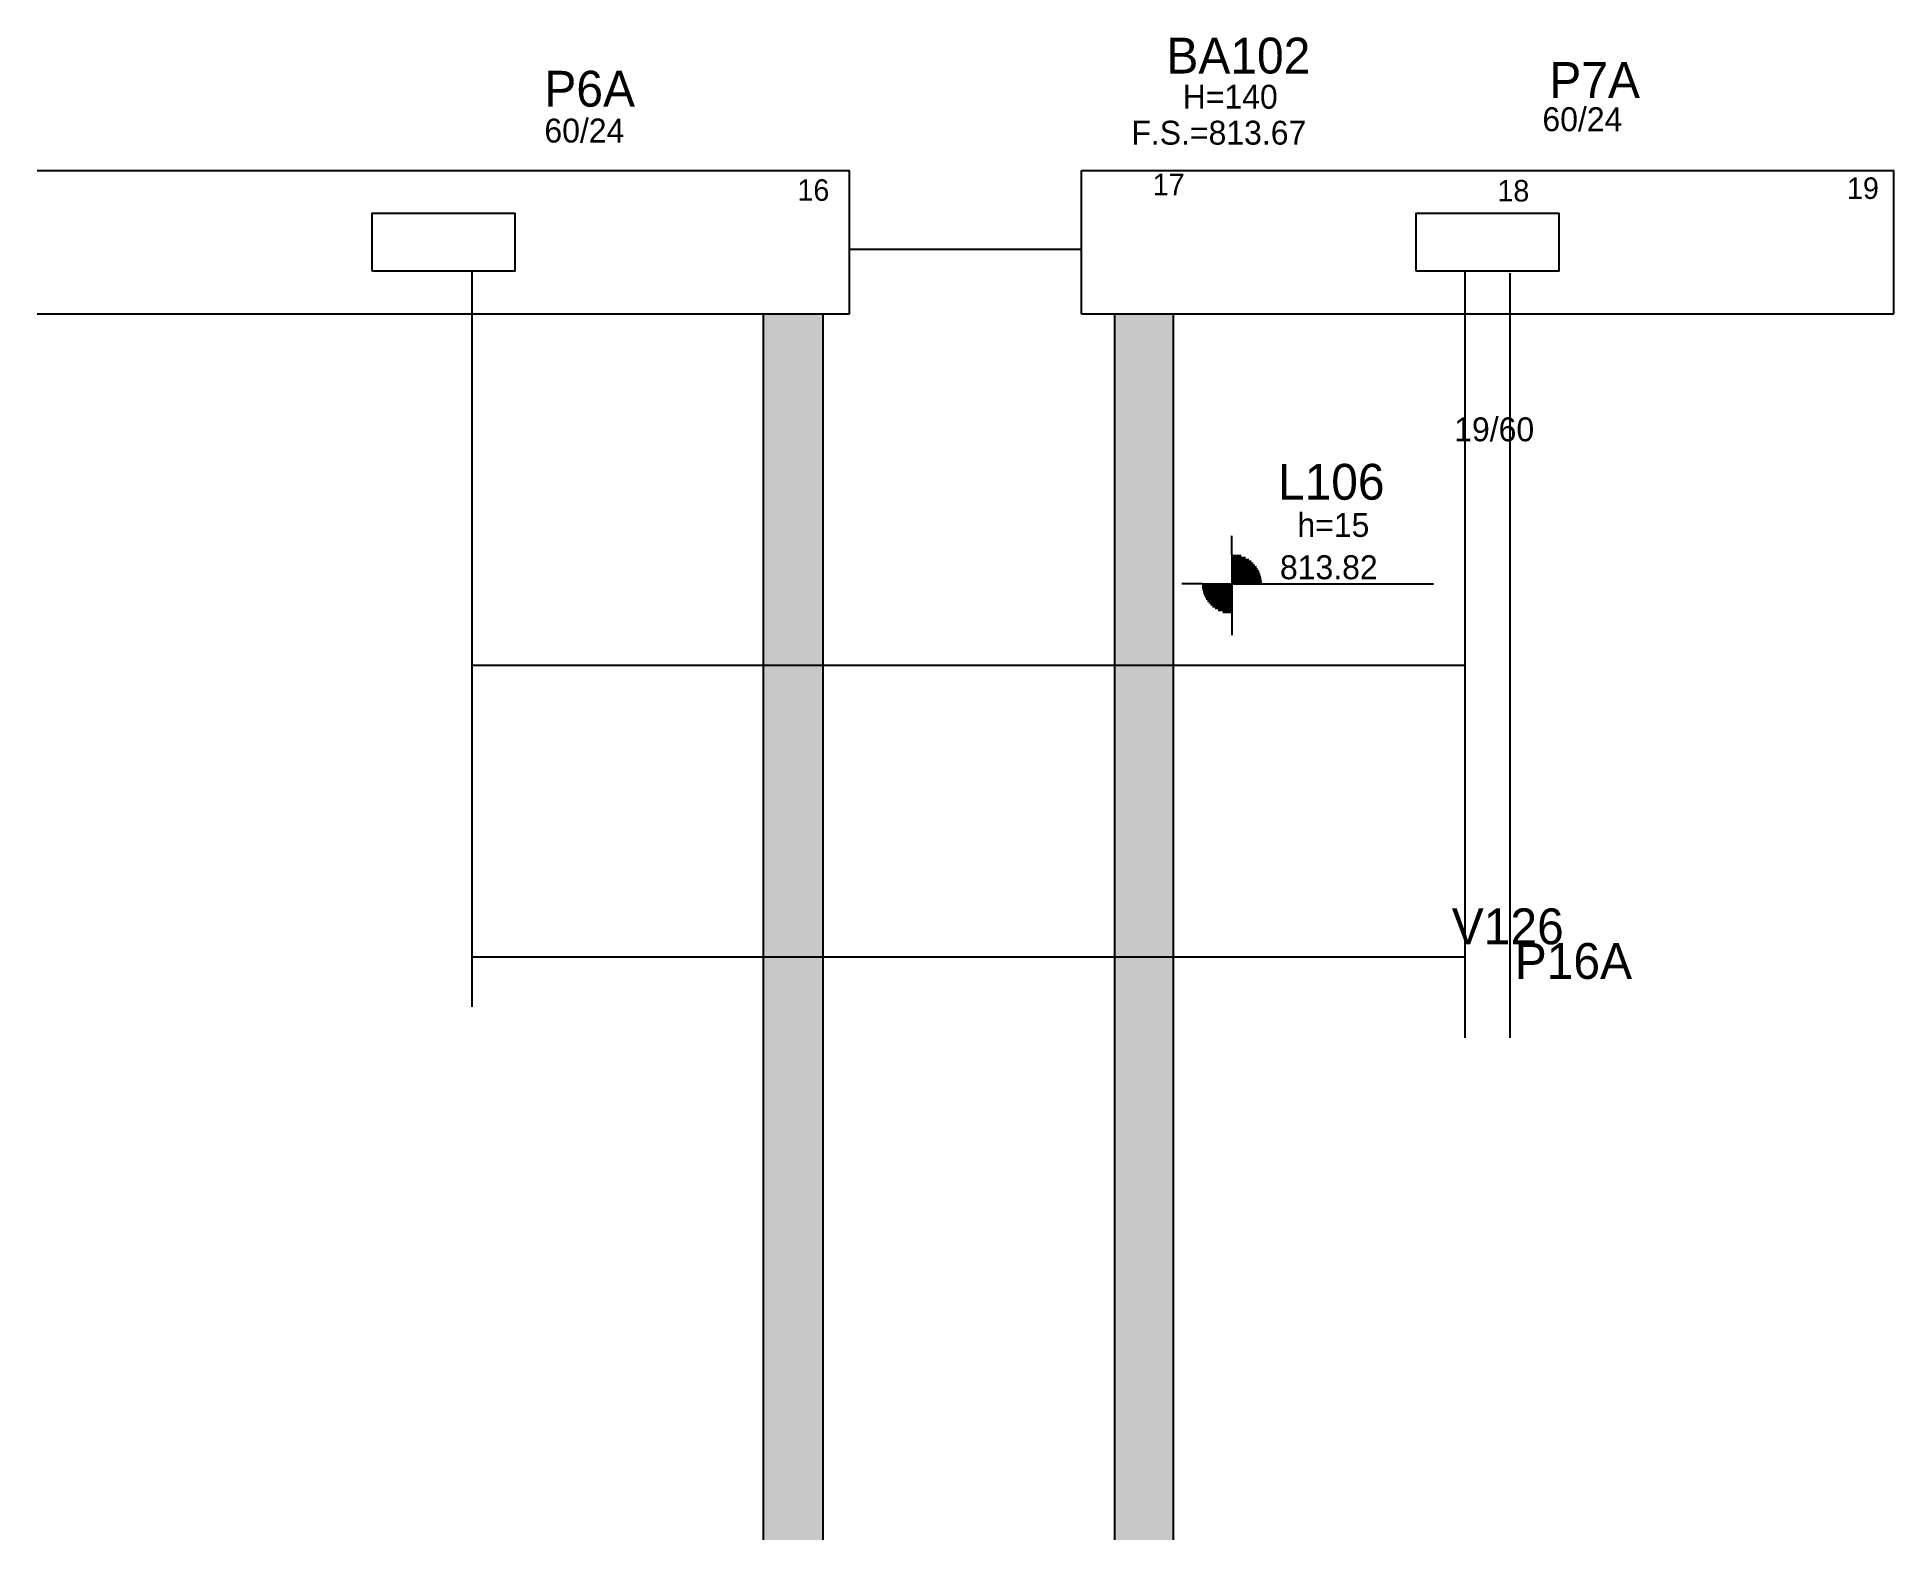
# Model space of a CAD drawing. Header units: metres. Extents: x 5053 to 5830, y 2712 to 3341.
import ezdxf

# ---------------------------------------------------------------- set-up
doc = ezdxf.new("R2010")
doc.units = ezdxf.units.M
for name, color, linetype in [('1', 7, 'Continuous'), ('3', 7, 'Continuous'), ('4', 7, 'Continuous'), ('7', 7, 'Continuous'), ('Hachura', 7, 'Continuous'), ('Painéis', 7, 'Continuous')]:
    doc.layers.add(name, color=color, linetype=linetype)

msp = doc.modelspace()

# ---------------------------------------------------------------- hatches: boundary and pattern name
at = {"layer": 'Hachura'}
h = msp.add_hatch(color=7, dxfattribs=at)
h.dxf.hatch_style = 1
h.paths.add_polyline_path([(5381.92, 2711.82), (5356.92, 2711.82), (5356.92, 2711.82), (5356.92, 3224.82), (5356.92, 3224.82), (5381.92, 3224.82), (5381.92, 3224.82), (5381.92, 2711.82)])
h = msp.add_hatch(color=7, dxfattribs=at)
h.dxf.hatch_style = 1
h.paths.add_polyline_path([(5528.42, 2711.82), (5503.92, 2711.82), (5503.92, 2711.82), (5503.92, 3224.82), (5503.92, 3224.82), (5528.42, 3224.82), (5528.42, 3224.82), (5528.42, 2711.82)])

# ---------------------------------------------------------------- linework, layer by layer
at = {"layer": '1', "color": 7, "lineweight": 25}
for p, q in [((5052.92, 3284.82), (5392.93, 3284.82)), ((5392.93, 3224.82), (5392.93, 3284.82)), ((5489.92, 3224.82), (5489.92, 3284.82)), ((5489.92, 3284.82), (5829.92, 3284.82)), ((5829.92, 3224.82), (5829.92, 3284.82)), ((5052.92, 3224.82), (5392.93, 3224.82)), ((5489.92, 3224.82), (5829.92, 3224.82))]:
    msp.add_line(p, q, dxfattribs=at)
at = {"layer": '3', "color": 7, "lineweight": 25}
for p, q in [((5234.92, 3224.82), (5234.92, 3242.82)), ((5669.42, 3224.82), (5669.42, 3241.82)), ((5552.91, 3124.28), (5552.91, 3131.99)), ((5552.91, 3124.28), (5552.91, 3099.28)), ((5552.91, 3123.67), (5556.76, 3123.67)), ((5552.91, 3122.88), (5558.66, 3122.88)), ((5552.91, 3122.09), (5559.98, 3122.09)), ((5552.91, 3121.3), (5561.02, 3121.3)), ((5552.91, 3120.5), (5561.86, 3120.5)), ((5552.91, 3119.71), (5562.57, 3119.71)), ((5552.91, 3118.92), (5563.17, 3118.92)), ((5552.91, 3118.12), (5563.68, 3118.12)), ((5552.91, 3117.33), (5564.11, 3117.33)), ((5552.91, 3116.54), (5564.47, 3116.54)), ((5540.41, 3111.78), (5531.95, 3111.78)), ((5540.41, 3111.78), (5565.41, 3111.78)), ((5552.91, 3110.99), (5540.41, 3110.99)), ((5552.91, 3110.2), (5540.51, 3110.2)), ((5552.91, 3109.4), (5540.64, 3109.4)), ((5552.91, 3108.61), (5540.82, 3108.61)), ((5552.91, 3115.75), (5564.76, 3115.75)), ((5552.91, 3114.95), (5565, 3114.95)), ((5552.91, 3114.16), (5565.18, 3114.16)), ((5552.91, 3113.37), (5565.31, 3113.37)), ((5552.91, 3112.57), (5565.41, 3112.57)), ((5565.41, 3111.78), (5637.34, 3111.78)), ((5552.91, 3107.82), (5541.05, 3107.82)), ((5552.91, 3107.02), (5541.35, 3107.02)), ((5552.91, 3106.23), (5541.71, 3106.23)), ((5552.91, 3105.44), (5542.14, 3105.44)), ((5552.91, 3104.65), (5542.64, 3104.65)), ((5552.91, 3103.85), (5543.24, 3103.85)), ((5552.91, 3103.06), (5543.95, 3103.06)), ((5552.91, 3102.27), (5544.8, 3102.27)), ((5552.91, 3101.48), (5545.84, 3101.48)), ((5552.91, 3100.68), (5547.16, 3100.68)), ((5552.91, 3099.89), (5549.06, 3099.89)), ((5552.91, 3099.28), (5552.91, 3090.43))]:
    msp.add_line(p, q, dxfattribs=at)
for points in [[(5650.42, 3242.82), (5650.42, 2921.82)], [(5234.92, 2934.82), (5234.92, 3224.82)], [(5669.42, 2921.82), (5669.42, 3224.82)]]:
    msp.add_lwpolyline(points, dxfattribs=at)
at = {"layer": '7', "color": 7, "lineweight": 25}
for points in [[(5192.92, 3242.82), (5252.92, 3242.82), (5252.92, 3266.82), (5192.92, 3266.82), (5192.92, 3242.82)], [(5629.92, 3242.82), (5689.92, 3242.82), (5689.92, 3266.82), (5629.92, 3266.82), (5629.92, 3242.82)]]:
    msp.add_lwpolyline(points, dxfattribs=at)
at = {"layer": 'Painéis', "color": 7, "lineweight": 25}
for p, q in [((5392.93, 3251.82), (5489.93, 3251.82)), ((5356.92, 2711.82), (5356.92, 3224.82)), ((5381.92, 2711.82), (5381.92, 3224.82)), ((5503.92, 2711.82), (5503.92, 3224.82)), ((5528.42, 2711.82), (5528.42, 3224.82)), ((5234.92, 3077.82), (5650.42, 3077.82)), ((5234.92, 2955.82), (5650.42, 2955.82))]:
    msp.add_line(p, q, dxfattribs=at)

# ---------------------------------------------------------------- texts
at = {"layer": '3', "color": 7, "lineweight": 25}
for s, height, p in [('H=140', 10, (5532.31, 3310.66)), ('60/24', 10, (5682.85, 3301.25)), ('60/24', 10, (5265.2, 3296.51)), ('F.S.=813.67', 10, (5510.82, 3295.62)), ('16', 9, (5371.07, 3272.12)), ('17', 9, (5519.75, 3274.47)), ('18', 9, (5663.99, 3271.83)), ('19', 9, (5810.28, 3272.91)), ('19/60', 10, (5645.94, 3171.5)), ('h=15', 10, (5580.32, 3131.49)), ('813.82', 10, (5573.01, 3113.78))]:
    msp.add_text(s, height=height, dxfattribs=at).set_placement(p)
at = {"layer": '4', "color": 7, "lineweight": 25}
for s, p in [('BA102', (5525.51, 3325.38)), ('P6A', (5265.2, 3311.51)), ('P7A', (5685.74, 3315.17)), ('L106', (5572.17, 3147.05)), ('V126', (5644.93, 2961.03)), ('P16A', (5671.29, 2946.55))]:
    msp.add_text(s, height=15, dxfattribs=at).set_placement(p)

doc.saveas('drawing.dxf')
